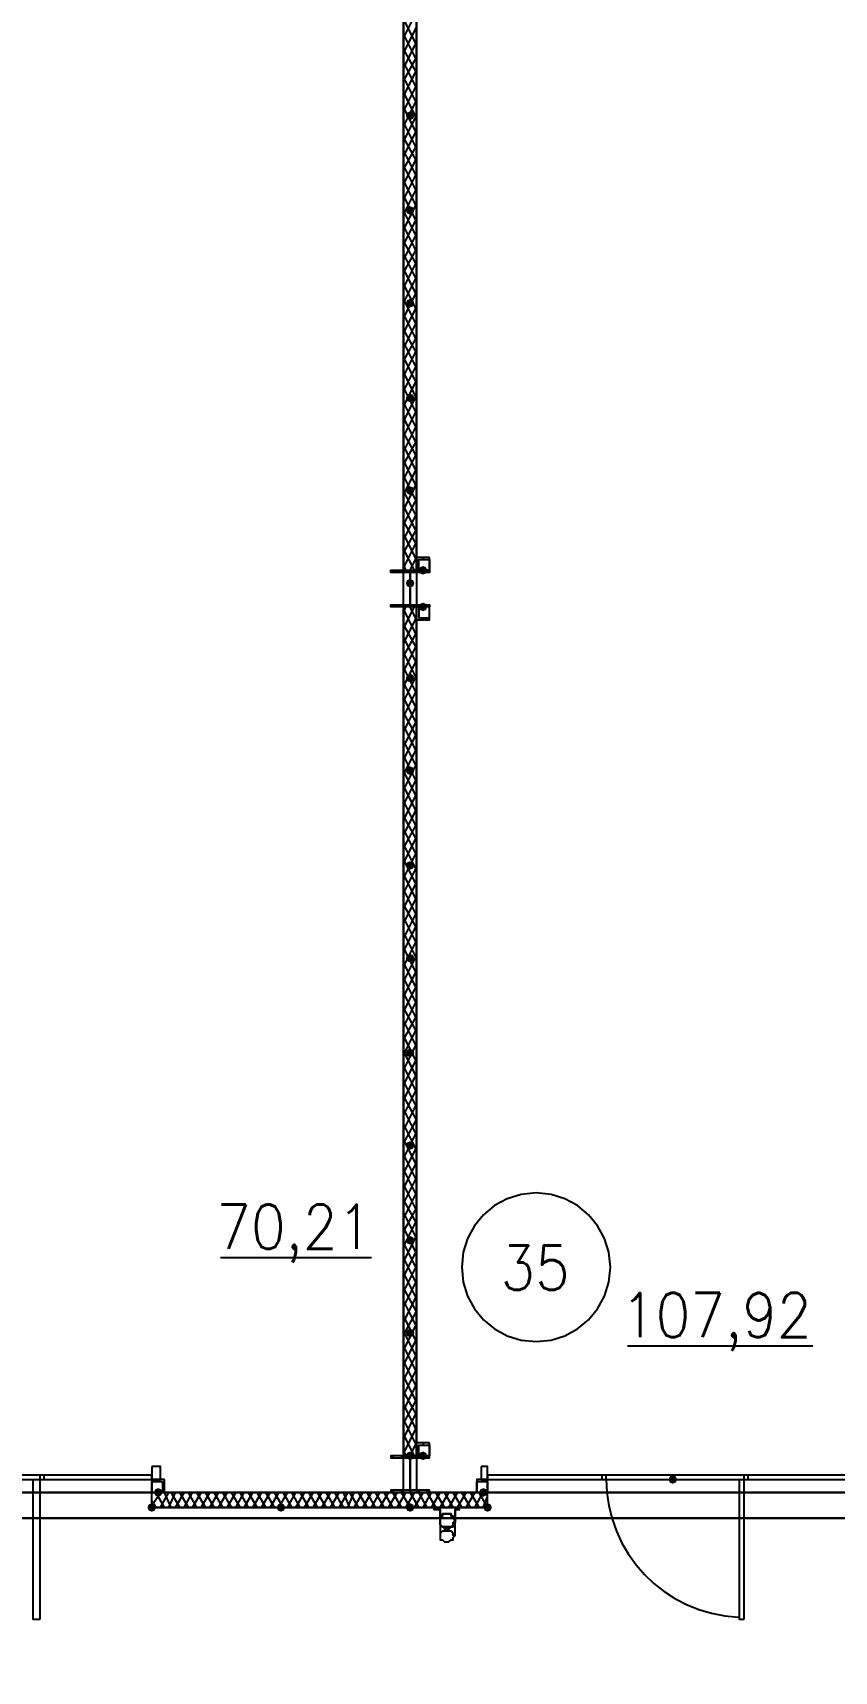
# Model space of a CAD drawing. Header units: millimetres. Extents: x 0 to 420, y 0 to 297.
# Drawn here: x 352.84 to 368.6, y 100.58 to 132.78 of the extents above; entities that cross this region are included whole.
import ezdxf

# ---------------------------------------------------------------- set-up
doc = ezdxf.new("R2010")
doc.units = ezdxf.units.MM
doc.layers.get('0').update_dxf_attribs({"linetype": 'CONTINUOUS'})
doc.styles.get("Standard").update_dxf_attribs({"font": 'STANDARD'})

msp = doc.modelspace()

# ---------------------------------------------------------------- hatches: boundary and pattern name
at = {"true_color": 0x000007}
for points in [[(360.341333, 131.148667), (360.316462, 131.088871), (360.256667, 131.064), (360.196871, 131.088871), (360.172, 131.148667), (360.196871, 131.208462), (360.256667, 131.233333), (360.316462, 131.208463)], [(360.341333, 129.286), (360.316462, 129.226204), (360.256667, 129.201333), (360.196871, 129.226204), (360.172, 129.286), (360.196871, 129.345796), (360.256667, 129.370667), (360.316462, 129.345796)], [(360.341333, 127.465667), (360.316462, 127.405871), (360.256667, 127.381), (360.196871, 127.405871), (360.172, 127.465667), (360.196871, 127.525462), (360.256667, 127.550333), (360.316462, 127.525463)], [(360.341333, 125.603), (360.316462, 125.543204), (360.256667, 125.518333), (360.196871, 125.543204), (360.172, 125.603), (360.196871, 125.662796), (360.256667, 125.687667), (360.316462, 125.662796)], [(360.341333, 123.782667), (360.316462, 123.722871), (360.256667, 123.698), (360.196871, 123.722871), (360.172, 123.782667), (360.196871, 123.842462), (360.256667, 123.867333), (360.316462, 123.842463)], [(360.341333, 121.962333), (360.316462, 121.902537), (360.256667, 121.877667), (360.196871, 121.902537), (360.172, 121.962333), (360.196871, 122.022129), (360.256667, 122.047), (360.316462, 122.022129)], [(360.595333, 122.216333), (360.570462, 122.156537), (360.510667, 122.131667), (360.450871, 122.156537), (360.426, 122.216333), (360.450871, 122.276129), (360.510667, 122.301), (360.570462, 122.276129)], [(360.595333, 121.496667), (360.570462, 121.436871), (360.510667, 121.412), (360.450871, 121.436871), (360.426, 121.496667), (360.450871, 121.556462), (360.510667, 121.581333), (360.570462, 121.556463)], [(360.341333, 120.099667), (360.316462, 120.039871), (360.256667, 120.015), (360.196871, 120.039871), (360.172, 120.099667), (360.196871, 120.159462), (360.256667, 120.184333), (360.316462, 120.159463)], [(360.341333, 118.279333), (360.316462, 118.219537), (360.256667, 118.194667), (360.196871, 118.219537), (360.172, 118.279333), (360.196871, 118.339129), (360.256667, 118.364), (360.316462, 118.339129)], [(360.341333, 116.416667), (360.316462, 116.356871), (360.256667, 116.332), (360.196871, 116.356871), (360.172, 116.416667), (360.196871, 116.476462), (360.256667, 116.501333), (360.316462, 116.476463)], [(360.341333, 114.596333), (360.316462, 114.536537), (360.256667, 114.511667), (360.196871, 114.536537), (360.172, 114.596333), (360.196871, 114.656129), (360.256667, 114.681), (360.316462, 114.656129)], [(360.341333, 112.733667), (360.316462, 112.673871), (360.256667, 112.649), (360.196871, 112.673871), (360.172, 112.733667), (360.196871, 112.793462), (360.256667, 112.818333), (360.316462, 112.793463)], [(360.341333, 110.913333), (360.316462, 110.853537), (360.256667, 110.828667), (360.196871, 110.853537), (360.172, 110.913333), (360.196871, 110.973129), (360.256667, 110.998), (360.316462, 110.973129)], [(360.341333, 109.050667), (360.316462, 108.990871), (360.256667, 108.966), (360.196871, 108.990871), (360.172, 109.050667), (360.196871, 109.110462), (360.256667, 109.135333), (360.316462, 109.110463)], [(360.341333, 107.230333), (360.316462, 107.170538), (360.256667, 107.145667), (360.196871, 107.170538), (360.172, 107.230333), (360.196871, 107.290129), (360.256667, 107.315), (360.316462, 107.290129)], [(360.341333, 104.817333), (360.316462, 104.757537), (360.256667, 104.732667), (360.196871, 104.757537), (360.172, 104.817333), (360.196871, 104.877129), (360.256667, 104.902), (360.316462, 104.877129)], [(360.595333, 104.817333), (360.570462, 104.757537), (360.510667, 104.732667), (360.450871, 104.757537), (360.426, 104.817333), (360.450871, 104.877129), (360.510667, 104.902), (360.570462, 104.877129)], [(365.506, 104.351667), (365.481129, 104.291871), (365.421333, 104.267), (365.361537, 104.291871), (365.336667, 104.351667), (365.361537, 104.411462), (365.421333, 104.436333), (365.481129, 104.411463)], [(365.506, 104.351667), (365.481129, 104.291871), (365.421333, 104.267), (365.361537, 104.291871), (365.336667, 104.351667), (365.361537, 104.411462), (365.421333, 104.436333), (365.481129, 104.411463)], [(355.388333, 104.097667), (355.363462, 104.037871), (355.303667, 104.013), (355.243871, 104.037871), (355.219, 104.097667), (355.243871, 104.157462), (355.303667, 104.182333), (355.363462, 104.157463)], [(361.780667, 104.097667), (361.755796, 104.037871), (361.696, 104.013), (361.636204, 104.037871), (361.611333, 104.097667), (361.636204, 104.157462), (361.696, 104.182333), (361.755796, 104.157463)]]:
    msp.add_hatch(color=0, dxfattribs=at).paths.add_polyline_path(points, flags=0)
at = {"true_color": 0x0000fe}
for points in [[(355.261333, 103.801333), (355.236463, 103.741537), (355.176667, 103.716667), (355.116871, 103.741537), (355.092, 103.801333), (355.116871, 103.861129), (355.176667, 103.886), (355.236462, 103.861129)], [(357.801333, 103.801333), (357.776462, 103.741537), (357.716667, 103.716667), (357.656871, 103.741537), (357.632, 103.801333), (357.656871, 103.861129), (357.716667, 103.886), (357.776462, 103.861129)], [(357.801333, 103.801333), (357.776462, 103.741537), (357.716667, 103.716667), (357.656871, 103.741537), (357.632, 103.801333), (357.656871, 103.861129), (357.716667, 103.886), (357.776462, 103.861129)], [(360.341333, 103.801333), (360.316462, 103.741537), (360.256667, 103.716667), (360.196871, 103.741537), (360.172, 103.801333), (360.196871, 103.861129), (360.256667, 103.886), (360.316462, 103.861129)], [(360.341333, 103.801333), (360.316462, 103.741537), (360.256667, 103.716667), (360.196871, 103.741537), (360.172, 103.801333), (360.196871, 103.861129), (360.256667, 103.886), (360.316462, 103.861129)], [(360.341333, 103.801333), (360.316462, 103.741537), (360.256667, 103.716667), (360.196871, 103.741537), (360.172, 103.801333), (360.196871, 103.861129), (360.256667, 103.886), (360.316462, 103.861129)], [(360.341333, 103.801333), (360.316462, 103.741537), (360.256667, 103.716667), (360.196871, 103.741537), (360.172, 103.801333), (360.196871, 103.861129), (360.256667, 103.886), (360.316462, 103.861129)], [(361.865333, 103.801333), (361.840463, 103.741537), (361.780667, 103.716667), (361.720871, 103.741537), (361.696, 103.801333), (361.720871, 103.861129), (361.780667, 103.886), (361.840462, 103.861129)]]:
    msp.add_hatch(color=0, dxfattribs=at).paths.add_polyline_path(points, flags=0)
at = {"true_color": 0x000007}
h = msp.add_hatch(color=0, dxfattribs=at)
h.paths.add_polyline_path([(355.176667, 103.801333), (360.256667, 103.801333)], flags=0)
h.paths.add_polyline_path([(360.256667, 103.801333), (355.176667, 103.801333)], flags=0)
h = msp.add_hatch(color=0, dxfattribs=at)
h.paths.add_polyline_path([(360.256667, 103.801333), (361.780667, 103.801333)], flags=0)
h.paths.add_polyline_path([(361.780667, 103.801333), (360.256667, 103.801333)], flags=0)

# ---------------------------------------------------------------- linework, layer by layer
at = {"color": 0, "true_color": 0x000007}
for points in [[(104.309333, 103.589667), (390.101667, 103.589667), (390.101667, 221.276333), (104.309333, 221.276333)], [(343.027, 138.599333), (343.027, 104.097667), (360.129667, 104.097667), (360.129667, 138.599333), (359.875667, 138.599333), (346.71, 138.599333)], [(367.876667, 138.599333), (360.383667, 138.599333), (360.383667, 104.097667), (373.083667, 104.097667), (373.083667, 110.193667), (389.593667, 110.193667), (389.593667, 121.496667), (389.593667, 138.599333)], [(360.637667, 122.470333), (360.383667, 122.470333), (360.383667, 122.216333), (360.637667, 122.216333)], [(360.637667, 122.428), (360.637667, 122.216333), (360.426, 122.216333), (360.426, 122.428)], [(360.637667, 121.496667), (359.875667, 121.496667), (359.875667, 121.539), (360.256667, 121.539), (360.256667, 122.174), (359.875667, 122.174), (359.875667, 122.216333), (360.637667, 122.216333), (360.637667, 122.174), (360.256667, 122.174), (360.256667, 121.539), (360.637667, 121.539)], [(360.383667, 104.817333), (360.383667, 121.496667), (360.129667, 121.496667), (360.129667, 104.817333)], [(360.637667, 121.496667), (360.426, 121.496667), (360.426, 121.285), (360.637667, 121.285), (360.637667, 121.496667), (360.383667, 121.496667), (360.383667, 121.242667), (360.637667, 121.242667)], [(360.637667, 105.071333), (360.383667, 105.071333), (360.383667, 104.817333), (360.637667, 104.817333)], [(360.637667, 105.029), (360.637667, 104.817333), (360.426, 104.817333), (360.426, 105.029)], [(360.637667, 104.817333), (359.875667, 104.817333), (359.875667, 104.775), (360.256667, 104.775), (360.256667, 104.14), (359.875667, 104.14), (359.875667, 104.097667), (360.637667, 104.097667), (360.637667, 104.14), (360.256667, 104.14), (360.256667, 104.775), (360.637667, 104.775)], [(347.937667, 104.351667), (355.176667, 104.351667), (355.176667, 104.436333), (347.937667, 104.436333)], [(352.975333, 101.6), (352.848333, 101.6), (352.848333, 104.351667), (352.975333, 104.351667)], [(352.975333, 104.351667), (353.06, 104.351667), (353.06, 104.436333), (352.975333, 104.436333)], [(355.176667, 104.605667), (355.176667, 104.351667), (355.346, 104.351667), (355.346, 104.605667)], [(355.430667, 104.351667), (355.176667, 104.351667), (355.176667, 104.097667), (355.430667, 104.097667)], [(361.780667, 104.351667), (361.569, 104.351667), (361.569, 104.097667), (361.780667, 104.097667)], [(361.653667, 104.605667), (361.653667, 104.351667), (361.780667, 104.351667), (361.780667, 104.605667)], [(361.780667, 104.351667), (369.019667, 104.351667), (369.019667, 104.436333), (361.780667, 104.436333)], [(364.024333, 104.351667), (364.109, 104.351667), (364.109, 104.436333), (364.024333, 104.436333)], [(366.818333, 101.6), (366.733667, 101.6), (366.733667, 104.351667), (366.818333, 104.351667)], [(366.818333, 104.351667), (366.903, 104.351667), (366.903, 104.436333), (366.818333, 104.436333)], [(355.388333, 104.309333), (355.388333, 104.097667), (355.176667, 104.097667), (355.176667, 104.309333)], [(361.780667, 104.309333), (361.780667, 104.097667), (361.569, 104.097667), (361.569, 104.309333)], [(355.176667, 103.801333), (360.256667, 103.801333)], [(360.256667, 103.801333), (355.176667, 103.801333)], [(355.176667, 103.801333), (360.256667, 103.801333)], [(355.176667, 103.801333), (360.256667, 103.801333)], [(360.256667, 103.801333), (361.780667, 103.801333)], [(361.780667, 103.801333), (360.256667, 103.801333)], [(361.780667, 103.801333), (360.256667, 103.801333)], [(361.780667, 103.801333), (360.256667, 103.801333)], [(360.722333, 103.759), (360.849333, 103.759), (360.849333, 103.547333), (360.849333, 103.505), (360.849333, 103.462667), (360.891667, 103.420333), (360.934, 103.420333), (360.934, 103.378), (360.976333, 103.378), (361.018667, 103.378), (361.061, 103.420333), (361.103333, 103.420333), (361.103333, 103.462667), (361.103333, 103.505), (361.145667, 103.505), (361.145667, 103.547333), (361.145667, 103.759), (361.230333, 103.759), (361.145667, 103.759), (361.145667, 103.547333), (361.145667, 103.505), (361.103333, 103.505), (361.103333, 103.462667), (361.061, 103.420333), (361.018667, 103.420333), (360.976333, 103.420333), (360.934, 103.420333), (360.891667, 103.420333), (360.849333, 103.462667), (360.849333, 103.505), (360.849333, 103.547333), (360.849333, 103.759), (360.722333, 103.759), (360.849333, 103.759), (360.849333, 103.547333), (360.849333, 103.505), (360.849333, 103.462667), (360.891667, 103.420333), (360.934, 103.420333), (360.934, 103.378), (360.976333, 103.378), (361.018667, 103.378), (361.061, 103.420333), (361.103333, 103.420333), (361.103333, 103.462667), (361.103333, 103.505), (361.145667, 103.505), (361.145667, 103.547333), (361.145667, 103.759), (361.230333, 103.759), (361.145667, 103.759), (361.145667, 103.547333), (361.145667, 103.505), (361.103333, 103.505), (361.103333, 103.462667), (361.061, 103.420333), (361.018667, 103.420333), (360.976333, 103.420333), (360.934, 103.420333), (360.891667, 103.420333), (360.849333, 103.462667), (360.849333, 103.505), (360.849333, 103.547333), (360.849333, 103.759), (360.722333, 103.759), (360.849333, 103.759), (360.849333, 103.547333), (360.849333, 103.505), (360.849333, 103.462667), (360.891667, 103.420333), (360.934, 103.420333), (360.976333, 103.420333), (361.018667, 103.420333), (361.061, 103.420333), (361.103333, 103.462667), (361.103333, 103.505), (361.145667, 103.505), (361.145667, 103.547333), (361.145667, 103.759), (361.230333, 103.759), (361.145667, 103.759), (361.145667, 103.547333), (361.145667, 103.505), (361.103333, 103.505), (361.103333, 103.462667), (361.103333, 103.420333), (361.061, 103.420333), (361.018667, 103.378), (360.976333, 103.378), (360.934, 103.378), (360.934, 103.420333), (360.891667, 103.420333), (360.849333, 103.462667), (360.849333, 103.505), (360.849333, 103.547333), (360.849333, 103.759)], [(360.849333, 103.547333), (360.849333, 103.589667), (360.849333, 103.632), (360.891667, 103.632), (360.891667, 103.674333), (360.934, 103.674333), (360.976333, 103.674333), (361.018667, 103.674333), (361.061, 103.674333), (361.061, 103.632), (361.103333, 103.632), (361.103333, 103.589667), (361.145667, 103.547333), (361.103333, 103.505), (361.103333, 103.462667), (361.061, 103.420333), (361.018667, 103.420333), (360.976333, 103.420333), (360.934, 103.420333), (360.891667, 103.420333), (360.849333, 103.462667), (360.849333, 103.505), (360.849333, 103.547333), (360.849333, 103.505), (360.849333, 103.462667), (360.891667, 103.420333), (360.934, 103.420333), (360.976333, 103.420333), (361.018667, 103.420333), (361.061, 103.420333), (361.103333, 103.462667), (361.103333, 103.505), (361.145667, 103.547333), (361.103333, 103.589667), (361.103333, 103.632), (361.061, 103.632), (361.061, 103.674333), (361.018667, 103.674333), (360.976333, 103.674333), (360.934, 103.674333), (360.891667, 103.674333), (360.891667, 103.632), (360.849333, 103.632), (360.849333, 103.589667)], [(361.145667, 103.547333), (361.103333, 103.589667), (361.103333, 103.632), (361.061, 103.632), (361.061, 103.674333), (361.018667, 103.674333), (360.976333, 103.674333), (360.934, 103.674333), (360.891667, 103.674333), (360.891667, 103.632), (360.849333, 103.632), (360.849333, 103.589667), (360.849333, 103.547333), (360.849333, 103.505), (360.849333, 103.462667), (360.891667, 103.420333), (360.934, 103.420333), (360.976333, 103.420333), (361.018667, 103.420333), (361.061, 103.420333), (361.103333, 103.462667), (361.103333, 103.505)], [(116.416667, 94.953667), (377.994333, 94.953667), (377.994333, 103.589667), (116.416667, 103.589667)], [(360.849333, 103.251), (360.849333, 103.208667), (360.849333, 103.166333), (360.891667, 103.166333), (360.934, 103.124), (360.976333, 103.124), (361.018667, 103.124), (361.061, 103.166333), (361.103333, 103.166333), (361.103333, 103.208667), (361.145667, 103.251), (361.103333, 103.251), (361.103333, 103.293333), (361.061, 103.335667), (361.018667, 103.335667), (360.976333, 103.335667), (360.934, 103.335667), (360.891667, 103.335667), (360.849333, 103.293333)]]:
    msp.add_lwpolyline(points, close=True, dxfattribs=at)
for points in [[(360.129667, 138.599333), (360.129667, 122.216333), (360.383667, 122.216333)], [(360.383667, 122.216333), (360.383667, 138.599333)], [(360.129667, 132.672667), (360.383667, 133.180667)], [(360.383667, 132.545667), (360.129667, 133.053667)], [(360.129667, 132.376333), (360.383667, 132.884333)], [(360.383667, 132.249333), (360.129667, 132.757333)], [(360.129667, 132.08), (360.383667, 132.588)], [(360.383667, 131.995333), (360.129667, 132.461)], [(360.129667, 131.826), (360.383667, 132.291667)], [(360.383667, 131.699), (360.129667, 132.207)], [(360.129667, 131.529667), (360.383667, 132.037667)], [(360.383667, 131.402667), (360.129667, 131.910667)], [(360.129667, 131.233333), (360.383667, 131.741333)], [(360.383667, 131.106333), (360.129667, 131.614333)], [(360.129667, 130.937), (360.383667, 131.445)], [(360.383667, 130.81), (360.129667, 131.318)], [(360.129667, 130.640667), (360.383667, 131.148667)], [(360.383667, 130.513667), (360.129667, 131.021667)], [(360.129667, 130.344333), (360.383667, 130.852333)], [(360.383667, 130.259667), (360.129667, 130.725333)], [(360.129667, 130.090333), (360.383667, 130.556)], [(360.383667, 129.963333), (360.129667, 130.471333)], [(360.129667, 129.794), (360.383667, 130.302)], [(360.383667, 129.667), (360.129667, 130.175)], [(360.129667, 129.497667), (360.383667, 130.005667)], [(360.383667, 129.370667), (360.129667, 129.878667)], [(360.129667, 129.201333), (360.383667, 129.709333)], [(360.383667, 129.074333), (360.129667, 129.582333)], [(360.129667, 128.905), (360.383667, 129.413)], [(360.383667, 128.778), (360.129667, 129.286)], [(360.129667, 128.608667), (360.383667, 129.116667)], [(360.383667, 128.481667), (360.129667, 128.989667)], [(360.129667, 128.312333), (360.383667, 128.820333)], [(360.383667, 128.227667), (360.129667, 128.693333)], [(360.129667, 128.058333), (360.383667, 128.524)], [(360.383667, 127.931333), (360.129667, 128.439333)], [(360.129667, 127.762), (360.383667, 128.27)], [(360.383667, 127.635), (360.129667, 128.143)], [(360.129667, 127.465667), (360.383667, 127.973667)], [(360.383667, 127.338667), (360.129667, 127.846667)], [(360.129667, 127.169333), (360.383667, 127.677333)], [(360.383667, 127.042333), (360.129667, 127.550333)], [(360.129667, 126.873), (360.383667, 127.381)], [(360.383667, 126.746), (360.129667, 127.254)], [(360.129667, 126.576667), (360.383667, 127.084667)], [(360.383667, 126.492), (360.129667, 126.957667)], [(360.129667, 126.322667), (360.383667, 126.788333)], [(360.383667, 126.195667), (360.129667, 126.703667)], [(360.129667, 126.026333), (360.383667, 126.534333)], [(360.383667, 125.899333), (360.129667, 126.407333)], [(360.129667, 125.73), (360.383667, 126.238)], [(360.383667, 125.603), (360.129667, 126.111)], [(360.129667, 125.433667), (360.383667, 125.941667)], [(360.383667, 125.306667), (360.129667, 125.814667)], [(360.129667, 125.137333), (360.383667, 125.645333)], [(360.383667, 125.010333), (360.129667, 125.518333)], [(360.129667, 124.841), (360.383667, 125.349)], [(360.383667, 124.714), (360.129667, 125.222)], [(360.129667, 124.544667), (360.383667, 125.052667)], [(360.383667, 124.46), (360.129667, 124.925667)], [(360.129667, 124.290667), (360.383667, 124.756333)], [(360.383667, 124.163667), (360.129667, 124.671667)], [(360.129667, 123.994333), (360.383667, 124.502333)], [(360.383667, 123.867333), (360.129667, 124.375333)], [(360.129667, 123.698), (360.383667, 124.206)], [(360.383667, 123.571), (360.129667, 124.079)], [(360.129667, 123.401667), (360.383667, 123.909667)], [(360.383667, 123.274667), (360.129667, 123.782667)], [(360.129667, 123.105333), (360.383667, 123.613333)], [(360.383667, 122.978333), (360.129667, 123.486333)], [(360.129667, 122.809), (360.383667, 123.317)], [(360.383667, 122.724333), (360.129667, 123.19)], [(360.129667, 122.555), (360.383667, 123.020667)], [(360.383667, 122.428), (360.129667, 122.936)], [(360.129667, 122.258667), (360.383667, 122.766667)], [(360.341333, 122.216333), (360.129667, 122.639667)], [(360.172, 122.216333), (360.129667, 122.343333)], [(360.256667, 122.216333), (360.383667, 122.470333)], [(360.510667, 122.470333), (360.510667, 122.428)], [(359.918, 122.174), (359.918, 122.216333)], [(360.087333, 122.174), (360.087333, 122.216333)], [(360.256667, 121.496667), (360.256667, 122.216333)], [(360.426, 122.174), (360.426, 122.216333)], [(360.595333, 122.174), (360.595333, 122.216333)], [(359.918, 121.496667), (359.918, 121.539)], [(360.087333, 121.496667), (360.087333, 121.539)], [(360.129667, 121.369667), (360.172, 121.496667)], [(360.129667, 121.073333), (360.341333, 121.496667)], [(360.383667, 120.946333), (360.129667, 121.454333)], [(360.383667, 121.242667), (360.256667, 121.496667)], [(360.426, 121.496667), (360.426, 121.539)], [(360.595333, 121.496667), (360.595333, 121.539)], [(360.129667, 120.777), (360.383667, 121.285)], [(360.383667, 120.692333), (360.129667, 121.158)], [(360.510667, 121.285), (360.510667, 121.242667)], [(360.129667, 120.523), (360.383667, 120.988667)], [(360.383667, 120.396), (360.129667, 120.904)], [(360.129667, 120.226667), (360.383667, 120.734667)], [(360.383667, 120.099667), (360.129667, 120.607667)], [(360.129667, 119.930333), (360.383667, 120.438333)], [(360.383667, 119.803333), (360.129667, 120.311333)], [(360.129667, 119.634), (360.383667, 120.142)], [(360.383667, 119.507), (360.129667, 120.015)], [(360.129667, 119.337667), (360.383667, 119.845667)], [(360.383667, 119.210667), (360.129667, 119.718667)], [(360.129667, 119.041333), (360.383667, 119.549333)], [(360.383667, 118.956667), (360.129667, 119.422333)], [(360.129667, 118.745), (360.383667, 119.253)], [(360.383667, 118.660333), (360.129667, 119.168333)], [(360.129667, 118.491), (360.383667, 118.999)], [(360.383667, 118.364), (360.129667, 118.872)], [(360.129667, 118.194667), (360.383667, 118.702667)], [(360.383667, 118.067667), (360.129667, 118.575667)], [(360.129667, 117.898333), (360.383667, 118.406333)], [(360.383667, 117.771333), (360.129667, 118.279333)], [(360.129667, 117.602), (360.383667, 118.11)], [(360.383667, 117.475), (360.129667, 117.983)], [(360.129667, 117.305667), (360.383667, 117.813667)], [(360.383667, 117.178667), (360.129667, 117.686667)], [(360.129667, 117.009333), (360.383667, 117.517333)], [(360.383667, 116.924667), (360.129667, 117.390333)], [(360.129667, 116.755333), (360.383667, 117.221)], [(360.383667, 116.628333), (360.129667, 117.136333)], [(360.129667, 116.459), (360.383667, 116.967)], [(360.383667, 116.332), (360.129667, 116.84)], [(360.129667, 116.162667), (360.383667, 116.670667)], [(360.383667, 116.035667), (360.129667, 116.543667)], [(360.129667, 115.866333), (360.383667, 116.374333)], [(360.383667, 115.739333), (360.129667, 116.247333)], [(360.129667, 115.57), (360.383667, 116.078)], [(360.383667, 115.443), (360.129667, 115.951)], [(360.129667, 115.273667), (360.383667, 115.781667)], [(360.383667, 115.189), (360.129667, 115.654667)], [(360.129667, 114.977333), (360.383667, 115.485333)], [(360.383667, 114.892667), (360.129667, 115.400667)], [(360.129667, 114.723333), (360.383667, 115.231333)], [(360.383667, 114.596333), (360.129667, 115.104333)], [(360.129667, 114.427), (360.383667, 114.935)], [(360.383667, 114.3), (360.129667, 114.808)], [(360.129667, 114.130667), (360.383667, 114.638667)], [(360.383667, 114.003667), (360.129667, 114.511667)], [(360.129667, 113.834333), (360.383667, 114.342333)], [(360.383667, 113.707333), (360.129667, 114.215333)], [(360.129667, 113.538), (360.383667, 114.046)], [(360.383667, 113.411), (360.129667, 113.919)], [(360.129667, 113.241667), (360.383667, 113.749667)], [(360.383667, 113.157), (360.129667, 113.622667)], [(360.129667, 112.987667), (360.383667, 113.453333)], [(360.383667, 112.860667), (360.129667, 113.368667)], [(360.129667, 112.691333), (360.383667, 113.199333)], [(360.383667, 112.564333), (360.129667, 113.072333)], [(360.129667, 112.395), (360.383667, 112.903)], [(360.383667, 112.268), (360.129667, 112.776)], [(360.129667, 112.098667), (360.383667, 112.606667)], [(360.383667, 111.971667), (360.129667, 112.479667)], [(360.129667, 111.802333), (360.383667, 112.310333)], [(360.383667, 111.675333), (360.129667, 112.183333)], [(360.129667, 111.506), (360.383667, 112.014)], [(360.383667, 111.421333), (360.129667, 111.887)], [(360.129667, 111.209667), (360.383667, 111.717667)], [(360.383667, 111.125), (360.129667, 111.633)], [(360.129667, 110.955667), (360.383667, 111.421333)], [(360.383667, 110.828667), (360.129667, 111.336667)], [(360.129667, 110.659333), (360.383667, 111.167333)], [(360.383667, 110.532333), (360.129667, 111.040333)], [(360.129667, 110.363), (360.383667, 110.871)], [(360.383667, 110.236), (360.129667, 110.744)], [(360.129667, 110.066667), (360.383667, 110.574667)], [(360.383667, 109.939667), (360.129667, 110.447667)], [(360.129667, 109.770333), (360.383667, 110.278333)], [(360.383667, 109.643333), (360.129667, 110.151333)], [(360.129667, 109.474), (360.383667, 109.982)], [(360.383667, 109.389333), (360.129667, 109.855)], [(364.193667, 108.5215), (364.163995, 108.815844), (364.078894, 109.089996), (363.944238, 109.338083), (363.765899, 109.554232), (363.549749, 109.732572), (363.301662, 109.867228), (363.02751, 109.952328), (362.733167, 109.982), (362.438823, 109.952328), (362.164671, 109.867228), (361.916584, 109.732572), (361.700434, 109.554232), (361.522095, 109.338083), (361.387439, 109.089996), (361.302339, 108.815844), (361.272667, 108.5215)], [(360.129667, 109.22), (360.383667, 109.685667)], [(360.383667, 109.093), (360.129667, 109.601)], [(360.129667, 108.923667), (360.383667, 109.431667)], [(360.383667, 108.796667), (360.129667, 109.304667)], [(360.129667, 108.627333), (360.383667, 109.135333)], [(360.383667, 108.500333), (360.129667, 109.008333)], [(360.129667, 108.331), (360.383667, 108.839)], [(356.531333, 108.712), (359.494667, 108.712)], [(360.383667, 108.204), (360.129667, 108.712)], [(360.129667, 108.034667), (360.383667, 108.542667)], [(361.272667, 108.5215), (361.302339, 108.227156), (361.387439, 107.953004), (361.522095, 107.704917), (361.700434, 107.488768), (361.916584, 107.310428), (362.164671, 107.175772), (362.438823, 107.090672), (362.733167, 107.061), (363.02751, 107.090672), (363.301662, 107.175772), (363.549749, 107.310428), (363.765899, 107.488768), (363.944238, 107.704917), (364.078894, 107.953004), (364.163995, 108.227156), (364.193667, 108.5215)], [(360.383667, 107.907667), (360.129667, 108.415667)], [(360.129667, 107.738333), (360.383667, 108.246333)], [(360.383667, 107.653667), (360.129667, 108.119333)], [(360.129667, 107.442), (360.383667, 107.95)], [(360.383667, 107.357333), (360.129667, 107.865333)], [(360.129667, 107.188), (360.383667, 107.653667)], [(360.383667, 107.061), (360.129667, 107.569)], [(360.129667, 106.891667), (360.383667, 107.399667)], [(360.383667, 106.764667), (360.129667, 107.272667)], [(360.129667, 106.595333), (360.383667, 107.103333)], [(360.383667, 106.468333), (360.129667, 106.976333)], [(364.532333, 106.976333), (368.173, 106.976333)], [(360.129667, 106.299), (360.383667, 106.807)], [(360.383667, 106.172), (360.129667, 106.68)], [(360.129667, 106.002667), (360.383667, 106.510667)], [(360.383667, 105.875667), (360.129667, 106.383667)], [(360.129667, 105.706333), (360.383667, 106.214333)], [(360.383667, 105.621667), (360.129667, 106.087333)], [(360.129667, 105.452333), (360.383667, 105.918)], [(360.383667, 105.325333), (360.129667, 105.833333)], [(360.129667, 105.156), (360.383667, 105.664)], [(360.383667, 105.029), (360.129667, 105.537)], [(360.129667, 104.859667), (360.383667, 105.367667)], [(360.341333, 104.817333), (360.129667, 105.240667)], [(360.256667, 104.817333), (360.383667, 105.071333)], [(360.510667, 105.071333), (360.510667, 105.029)], [(359.918, 104.817333), (359.918, 104.775)], [(360.087333, 104.817333), (360.087333, 104.775)], [(360.172, 104.817333), (360.129667, 104.944333)], [(360.256667, 104.817333), (360.256667, 104.097667)], [(360.426, 104.817333), (360.426, 104.775)], [(360.595333, 104.817333), (360.595333, 104.775)], [(351.578333, 104.351667), (355.176667, 104.351667), (355.176667, 104.224667)], [(355.303667, 104.351667), (355.303667, 104.309333)], [(361.696, 104.351667), (361.696, 104.309333)], [(361.780667, 104.224667), (361.780667, 104.351667), (365.421333, 104.351667)], [(364.109021, 104.362623), (364.123178, 104.093229), (364.162805, 103.831184), (364.226688, 103.577758), (364.313608, 103.334221), (364.422351, 103.101843), (364.551701, 102.881894), (364.70044, 102.675643), (364.867354, 102.484361), (365.051226, 102.309318), (365.250839, 102.151784), (365.464978, 102.013028), (365.692427, 101.89432), (365.93197, 101.796931), (366.18239, 101.72213), (366.442471, 101.671187), (366.710997, 101.645373)], [(365.421333, 104.351667), (369.019667, 104.351667), (369.019667, 104.224667)], [(355.176667, 104.224667), (355.176667, 104.097667), (351.578333, 104.097667)], [(355.176667, 103.843667), (355.346, 104.097667)], [(355.176667, 103.801333), (355.176667, 104.097667)], [(355.176667, 103.801333), (355.176667, 104.097667)], [(355.430667, 103.801333), (355.261333, 104.097667)], [(355.346, 103.801333), (355.515333, 104.097667)], [(361.653667, 104.097667), (355.346, 104.097667)], [(355.557667, 103.801333), (355.430667, 104.097667)], [(355.515333, 103.801333), (355.642333, 104.097667)], [(355.727, 103.801333), (355.557667, 104.097667)], [(355.642333, 103.801333), (355.811667, 104.097667)], [(355.896333, 103.801333), (355.727, 104.097667)], [(355.811667, 103.801333), (355.981, 104.097667)], [(356.065667, 103.801333), (355.896333, 104.097667)], [(355.981, 103.801333), (356.150333, 104.097667)], [(356.235, 103.801333), (356.065667, 104.097667)], [(356.150333, 103.801333), (356.319667, 104.097667)], [(356.404333, 103.801333), (356.235, 104.097667)], [(356.319667, 103.801333), (356.489, 104.097667)], [(356.573667, 103.801333), (356.404333, 104.097667)], [(356.489, 103.801333), (356.658333, 104.097667)], [(356.743, 103.801333), (356.573667, 104.097667)], [(356.658333, 103.801333), (356.827667, 104.097667)], [(356.912333, 103.801333), (356.743, 104.097667)], [(356.827667, 103.801333), (356.997, 104.097667)], [(357.081667, 103.801333), (356.912333, 104.097667)], [(356.997, 103.801333), (357.166333, 104.097667)], [(357.251, 103.801333), (357.081667, 104.097667)], [(357.166333, 103.801333), (357.335667, 104.097667)], [(357.420333, 103.801333), (357.251, 104.097667)], [(357.335667, 103.801333), (357.505, 104.097667)], [(357.589667, 103.801333), (357.420333, 104.097667)], [(357.505, 103.801333), (357.674333, 104.097667)], [(357.759, 103.801333), (357.589667, 104.097667)], [(357.674333, 103.801333), (357.843667, 104.097667)], [(357.928333, 103.801333), (357.759, 104.097667)], [(357.843667, 103.801333), (358.013, 104.097667)], [(358.097667, 103.801333), (357.928333, 104.097667)], [(358.013, 103.801333), (358.182333, 104.097667)], [(358.267, 103.801333), (358.097667, 104.097667)], [(358.182333, 103.801333), (358.351667, 104.097667)], [(358.436333, 103.801333), (358.267, 104.097667)], [(358.351667, 103.801333), (358.521, 104.097667)], [(358.605667, 103.801333), (358.436333, 104.097667)], [(358.521, 103.801333), (358.690333, 104.097667)], [(358.775, 103.801333), (358.605667, 104.097667)], [(358.690333, 103.801333), (358.859667, 104.097667)], [(358.944333, 103.801333), (358.775, 104.097667)], [(358.859667, 103.801333), (359.029, 104.097667)], [(359.071333, 103.801333), (358.944333, 104.097667)], [(359.029, 103.801333), (359.156, 104.097667)], [(359.240667, 103.801333), (359.071333, 104.097667)], [(359.156, 103.801333), (359.325333, 104.097667)], [(359.41, 103.801333), (359.240667, 104.097667)], [(359.325333, 103.801333), (359.494667, 104.097667)], [(359.579333, 103.801333), (359.41, 104.097667)], [(359.494667, 103.801333), (359.664, 104.097667)], [(359.748667, 103.801333), (359.579333, 104.097667)], [(359.664, 103.801333), (359.833333, 104.097667)], [(359.918, 103.801333), (359.748667, 104.097667)], [(359.833333, 103.801333), (360.002667, 104.097667)], [(359.918, 104.14), (359.918, 104.097667)], [(360.087333, 103.801333), (359.918, 104.097667)], [(360.002667, 103.801333), (360.172, 104.097667)], [(360.087333, 104.14), (360.087333, 104.097667)], [(360.256667, 103.801333), (360.087333, 104.097667)], [(360.172, 103.801333), (360.341333, 104.097667)], [(360.426, 103.801333), (360.256667, 104.097667)], [(360.341333, 103.801333), (360.510667, 104.097667)], [(360.426, 104.14), (360.426, 104.097667)], [(360.595333, 103.801333), (360.426, 104.097667)], [(360.510667, 103.801333), (360.68, 104.097667)], [(360.595333, 104.14), (360.595333, 104.097667)], [(360.764667, 103.801333), (360.595333, 104.097667)], [(360.68, 103.801333), (360.849333, 104.097667)], [(360.934, 103.801333), (360.764667, 104.097667)], [(360.849333, 103.801333), (361.018667, 104.097667)], [(361.103333, 103.801333), (360.934, 104.097667)], [(361.018667, 103.801333), (361.188, 104.097667)], [(361.272667, 103.801333), (361.103333, 104.097667)], [(361.188, 103.801333), (361.357333, 104.097667)], [(361.442, 103.801333), (361.272667, 104.097667)], [(361.357333, 103.801333), (361.526667, 104.097667)], [(361.611333, 103.801333), (361.442, 104.097667)], [(361.526667, 103.801333), (361.696, 104.097667)], [(361.780667, 103.801333), (361.611333, 104.097667)], [(361.696, 103.801333), (361.780667, 104.013)], [(365.421333, 104.097667), (361.780667, 104.097667), (361.780667, 104.224667)], [(361.780667, 104.055333), (361.780667, 104.097667)], [(361.780667, 103.801333), (361.780667, 104.097667)], [(361.780667, 103.801333), (361.780667, 104.097667)], [(369.019667, 104.224667), (369.019667, 104.097667), (365.421333, 104.097667)], [(355.261333, 103.801333), (355.176667, 103.928333)], [(355.176667, 103.801333), (360.256667, 103.801333), (355.176667, 103.801333), (360.256667, 103.801333)], [(355.176667, 103.801333), (361.780667, 103.801333)], [(361.780667, 103.801333), (360.256667, 103.801333), (361.780667, 103.801333), (360.256667, 103.801333)], [(360.849333, 103.547333), (360.849333, 103.251)], [(361.145667, 103.251), (361.145667, 103.547333)]]:
    msp.add_lwpolyline(points, dxfattribs=at)

# ---------------------------------------------------------------- texts
at = {"color": 0, "true_color": 0x000007, "char_height": 0.872032, "attachment_point": 1}
for s, insert, width in [('70,21', (356.446667, 109.753362), 2.56764984), ('35', (362.03468, 108.949036), 1.06581688), ('107,92', (364.40532, 108.017706), 3.24589682)]:
    msp.add_mtext(s, dxfattribs=dict(at, insert=insert, width=width))

doc.saveas('drawing.dxf')
